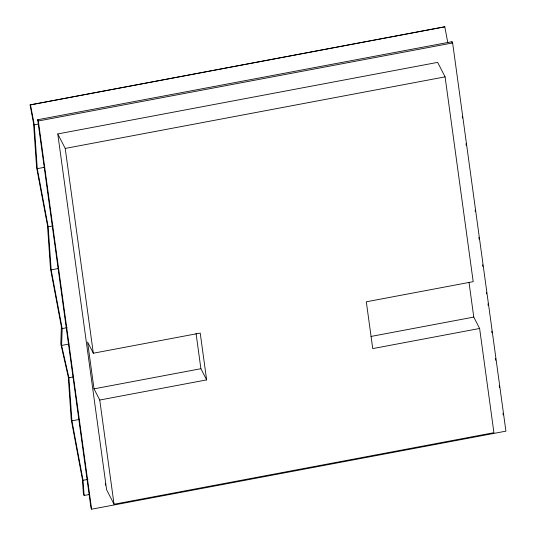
<?xml version="1.0" encoding="UTF-8"?>
<svg xmlns="http://www.w3.org/2000/svg" width="536" height="536" viewBox="0 0 536 536"><rect width="100%" height="100%" fill="white"/><g stroke="black" fill="none" stroke-linecap="round" stroke-linejoin="round"><path stroke-width="0.8" d="M84.125 495.478L83.033 480.303L71.918 420.834L68.916 377.753L61.613 345.445L62.183 328.595L51.161 269.849L48.18 226.788L37.265 168.666L34.264 124.834L30.505 104.848L30.083 104.915L33.574 123.501L36.575 167.326L47.496 225.455L50.471 268.523L61.372 326.612L60.796 343.837L68.266 376.888L71.228 419.5L82.35 478.99L83.368 493.154L84.125 495.478L89.056 494.547M30.083 104.915L444.806 26.8L447.815 42.793M30.505 104.848L444.806 26.8M37.701 119.742L451.995 41.694L452.632 42.934L505.917 431.152L91.616 509.2L90.979 507.961L37.701 119.742L38.337 120.982L91.616 509.2M38.337 120.982L452.632 42.934M34.264 124.834L38.378 124.064M57.774 133.94L437.644 62.377L445.088 76.862L473.194 281.661L366.309 301.795L372.734 348.601L479.62 328.468L493.924 432.686L114.054 504.249L106.61 489.757L57.774 133.94L65.218 148.425L93.324 353.217L200.216 333.084L206.635 379.89L99.75 400.03L94.008 388.855L87.582 342.042L93.324 353.217M65.218 148.425L445.088 76.862M37.265 168.666L44.642 167.272M48.18 226.788L53.098 225.864M51.161 269.849L58.538 268.462M62.183 328.595L67.101 327.67M61.613 345.445L68.99 344.058M68.916 377.753L73.017 376.982M370.992 336.447L473.77 317.084L479.62 328.468M94.008 388.855L200.893 368.714L206.635 379.89M71.918 420.834L79.294 419.447M83.033 480.303L87.951 479.378M451.995 41.694L452.223 43.356M462.246 116.352L462.474 118.014M465.998 143.728L466.226 145.383M475.11 210.085L475.338 211.747M478.862 237.461L479.09 239.123M482.621 264.838L482.849 266.493M486.38 292.214L486.608 293.869M487.974 303.825L488.202 305.487M491.733 331.201L491.961 332.856M495.485 358.571L495.713 360.232M499.244 385.947L499.472 387.608M503.003 413.323L503.23 414.978M469.04 282.593L473.77 317.084M196.049 333.405L200.893 368.714M99.75 400.03L114.054 504.249M105.291 483.566L105.518 485.214"/></g></svg>
